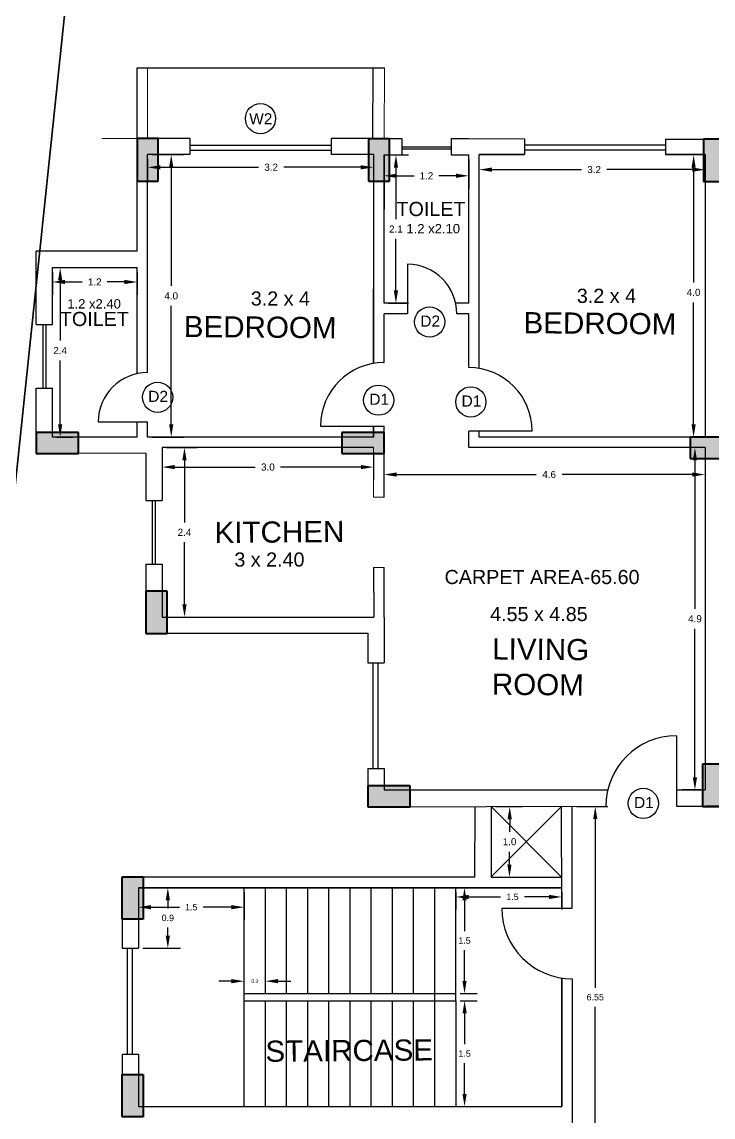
# Model space of a CAD drawing. Header units: metres. Extents: x 15463 to 32022, y 1223 to 33962.
# Drawn here: x 29556.87 to 29566.66, y 4119.03 to 4134.55 of the extents above; entities that cross this region are included whole.
import ezdxf

# ---------------------------------------------------------------- set-up
doc = ezdxf.new("R2010")
doc.units = ezdxf.units.M
doc.header["$LTSCALE"] = 0.1
doc.layers.add('COLUMN', color=7, linetype='Continuous', lineweight=40)
doc.layers.add('text', color=7, linetype='Continuous', lineweight=5)
doc.layers.add('window', color=150, linetype='Continuous')
doc.styles.get("Standard").update_dxf_attribs({"font": 'arial.ttf'})
doc.dimstyles.get("Standard").update_dxf_attribs({"dimtxt": 0.1, "dimasz": 0.18, "dimexe": 0.18, "dimexo": 0.0625, "dimgap": 0.09, "dimtad": 0, "dimtih": 1, "dimtoh": 1, "dimdec": 1, "dimzin": 0, "dimdsep": 46, "dimtxsty": 'Standard', "dimcen": 0.09, "dimadec": 0, "dimazin": 0, "dimtfac": 1, "dimtdec": 1, "dimtofl": 0, "dimtmove": 0, "dimatfit": 3, "dimfxl": 1, "dimtolj": 1, "dimtzin": 0, "dimarcsym": 0})

# ---------------------------------------------------------------- blocks, each defined once
blk = doc.blocks.new('*D51')
at = {"color": 0, "lineweight": -2, "transparency": 16777216}
for p, q in [((29563.079, 4122.284), (29563.319, 4122.284)), ((29563.139, 4122.104), (29563.139, 4121.67)), ((29563.139, 4120.964), (29563.139, 4121.398)), ((29563.079, 4120.784), (29563.319, 4120.784))]:
    blk.add_line(p, q, dxfattribs=at)
at = {"color": 0, "transparency": 16777216}
for points in [[(29563.109, 4122.104), (29563.169, 4122.104), (29563.139, 4122.284)], [(29563.109, 4120.964), (29563.169, 4120.964), (29563.139, 4120.784)]]:
    blk.add_solid(points, dxfattribs=at)
at = {"layer": 'Defpoints', "color": 0, "transparency": 16777216}
for p in [(29563.016, 4122.284), (29563.016, 4120.784), (29563.139, 4120.784)]:
    blk.add_point(p, dxfattribs=at)
at = {"color": 0, "transparency": 16777216, "insert": (29563.139, 4121.534), "char_height": 0.09, "attachment_point": 5}
blk.add_mtext('\\A1;1.5', dxfattribs=at)
blk = doc.blocks.new('*D52')
at = {"color": 0, "lineweight": -2, "transparency": 16777216}
for p, q in [((29563.079, 4120.684), (29563.32, 4120.684)), ((29563.14, 4120.504), (29563.14, 4120.07)), ((29563.14, 4119.364), (29563.14, 4119.798)), ((29563.079, 4119.184), (29563.32, 4119.184))]:
    blk.add_line(p, q, dxfattribs=at)
at = {"color": 0, "transparency": 16777216}
for points in [[(29563.11, 4120.504), (29563.17, 4120.504), (29563.14, 4120.684)], [(29563.11, 4119.364), (29563.17, 4119.364), (29563.14, 4119.184)]]:
    blk.add_solid(points, dxfattribs=at)
at = {"layer": 'Defpoints', "color": 0, "transparency": 16777216}
for p in [(29563.016, 4120.684), (29563.016, 4119.184), (29563.14, 4119.184)]:
    blk.add_point(p, dxfattribs=at)
at = {"color": 0, "transparency": 16777216, "insert": (29563.14, 4119.934), "char_height": 0.09, "attachment_point": 5}
blk.add_mtext('\\A1;1.5', dxfattribs=at)
blk = doc.blocks.new('*D53')
at = {"color": 0, "lineweight": -2, "transparency": 16777216}
for p, q in [((29560.016, 4120.846), (29560.016, 4121.14)), ((29560.316, 4120.846), (29560.316, 4121.14)), ((29559.836, 4120.96), (29559.656, 4120.96)), ((29560.496, 4120.96), (29560.676, 4120.96))]:
    blk.add_line(p, q, dxfattribs=at)
at = {"color": 0, "transparency": 16777216}
for points in [[(29559.836, 4120.99), (29559.836, 4120.93), (29560.016, 4120.96)], [(29560.496, 4120.99), (29560.496, 4120.93), (29560.316, 4120.96)]]:
    blk.add_solid(points, dxfattribs=at)
at = {"layer": 'Defpoints', "color": 0, "transparency": 16777216}
for p in [(29560.316, 4120.96), (29560.016, 4120.784), (29560.316, 4120.784)]:
    blk.add_point(p, dxfattribs=at)
at = {"color": 0, "transparency": 16777216, "insert": (29560.166, 4120.96), "char_height": 0.05, "attachment_point": 5}
blk.add_mtext('\\A1;0.3', dxfattribs=at)
blk = doc.blocks.new('*D54')
at = {"color": 0, "lineweight": -2, "transparency": 16777216}
for p, q in [((29558.579, 4122.284), (29559.114, 4122.284)), ((29558.934, 4122.104), (29558.934, 4121.991)), ((29558.934, 4121.607), (29558.934, 4121.72)), ((29558.579, 4121.427), (29559.114, 4121.427))]:
    blk.add_line(p, q, dxfattribs=at)
at = {"color": 0, "transparency": 16777216}
for points in [[(29558.904, 4122.104), (29558.964, 4122.104), (29558.934, 4122.284)], [(29558.904, 4121.607), (29558.964, 4121.607), (29558.934, 4121.427)]]:
    blk.add_solid(points, dxfattribs=at)
at = {"layer": 'Defpoints', "color": 0, "transparency": 16777216}
for p in [(29558.516, 4122.284), (29558.516, 4121.427), (29558.934, 4121.427)]:
    blk.add_point(p, dxfattribs=at)
at = {"color": 0, "transparency": 16777216, "insert": (29558.934, 4121.855), "char_height": 0.09, "attachment_point": 5}
blk.add_mtext('\\A1;0.9', dxfattribs=at)
blk = doc.blocks.new('*D55')
at = {"color": 0, "lineweight": -2, "transparency": 16777216}
for p, q in [((29558.516, 4122.221), (29558.516, 4121.828)), ((29560.016, 4122.221), (29560.016, 4121.828)), ((29558.696, 4122.008), (29559.098, 4122.008)), ((29559.836, 4122.008), (29559.434, 4122.008))]:
    blk.add_line(p, q, dxfattribs=at)
at = {"color": 0, "transparency": 16777216}
for points in [[(29558.696, 4122.038), (29558.696, 4121.978), (29558.516, 4122.008)], [(29559.836, 4122.038), (29559.836, 4121.978), (29560.016, 4122.008)]]:
    blk.add_solid(points, dxfattribs=at)
at = {"layer": 'Defpoints', "color": 0, "transparency": 16777216}
for p in [(29558.516, 4122.284), (29560.016, 4122.284), (29560.016, 4122.008)]:
    blk.add_point(p, dxfattribs=at)
at = {"color": 0, "transparency": 16777216, "insert": (29559.266, 4122.008), "char_height": 0.09, "attachment_point": 5}
blk.add_mtext('\\A1;1.5', dxfattribs=at)
blk = doc.blocks.new('*D56')
at = {"color": 0, "lineweight": -2, "transparency": 16777216}
for p, q in [((29563.016, 4122.221), (29563.016, 4121.973)), ((29564.516, 4122.221), (29564.516, 4121.973)), ((29563.196, 4122.153), (29563.651, 4122.153)), ((29564.336, 4122.153), (29563.987, 4122.153))]:
    blk.add_line(p, q, dxfattribs=at)
at = {"color": 0, "transparency": 16777216}
for points in [[(29563.196, 4122.183), (29563.196, 4122.123), (29563.016, 4122.153)], [(29564.336, 4122.183), (29564.336, 4122.123), (29564.516, 4122.153)]]:
    blk.add_solid(points, dxfattribs=at)
at = {"layer": 'Defpoints', "color": 0, "transparency": 16777216}
for p in [(29563.016, 4122.284), (29564.516, 4122.284), (29564.516, 4122.153)]:
    blk.add_point(p, dxfattribs=at)
at = {"color": 0, "transparency": 16777216, "insert": (29563.819, 4122.153), "char_height": 0.09, "attachment_point": 5}
blk.add_mtext('\\A1;1.5', dxfattribs=at)
blk = doc.blocks.new('*D57')
at = {"color": 0, "lineweight": -2, "transparency": 16777216}
for p, q in [((29563.579, 4123.434), (29563.96, 4123.432)), ((29563.779, 4123.253), (29563.778, 4123.076)), ((29563.776, 4122.613), (29563.777, 4122.794)), ((29563.575, 4122.433), (29563.956, 4122.432))]:
    blk.add_line(p, q, dxfattribs=at)
at = {"color": 0, "transparency": 16777216}
for points in [[(29563.749, 4123.253), (29563.809, 4123.253), (29563.78, 4123.433)], [(29563.746, 4122.613), (29563.806, 4122.612), (29563.776, 4122.433)]]:
    blk.add_solid(points, dxfattribs=at)
at = {"layer": 'Defpoints', "color": 0, "transparency": 16777216}
for p in [(29563.516, 4123.434), (29563.512, 4122.434), (29563.776, 4122.433)]:
    blk.add_point(p, dxfattribs=at)
at = {"color": 0, "transparency": 16777216, "insert": (29563.778, 4122.935), "char_height": 0.1, "attachment_point": 5}
blk.add_mtext('\\A1;1.0', dxfattribs=at)
blk = doc.blocks.new('*D26')
at = {"color": 0, "lineweight": -2, "transparency": 16777216}
for p, q in [((29564.725, 4123.435), (29565.172, 4123.435)), ((29564.992, 4123.255), (29564.992, 4120.868)), ((29564.992, 4118.208), (29564.992, 4120.596)), ((29564.725, 4118.028), (29565.172, 4118.028))]:
    blk.add_line(p, q, dxfattribs=at)
at = {"color": 0, "transparency": 16777216}
for points in [[(29564.962, 4123.255), (29565.022, 4123.255), (29564.992, 4123.435)], [(29564.962, 4118.208), (29565.022, 4118.208), (29564.992, 4118.028)]]:
    blk.add_solid(points, dxfattribs=at)
at = {"layer": 'Defpoints', "color": 0, "transparency": 16777216}
for p in [(29564.662, 4123.435), (29564.663, 4118.028), (29564.992, 4118.028)]:
    blk.add_point(p, dxfattribs=at)
at = {"color": 0, "transparency": 16777216, "insert": (29564.992, 4120.732), "char_height": 0.09, "attachment_point": 5}
blk.add_mtext('\\A1;6.55', dxfattribs=at)
blk = doc.blocks.new('*D27')
at = {"color": 0, "lineweight": -2, "transparency": 16777216}
for p, q in [((29558.648, 4132.605), (29558.648, 4132.308)), ((29561.848, 4132.605), (29561.848, 4132.308)), ((29558.828, 4132.488), (29560.219, 4132.488)), ((29561.668, 4132.488), (29560.58, 4132.488))]:
    blk.add_line(p, q, dxfattribs=at)
at = {"color": 0, "transparency": 16777216}
for points in [[(29558.828, 4132.518), (29558.828, 4132.458), (29558.648, 4132.488)], [(29561.668, 4132.518), (29561.668, 4132.458), (29561.848, 4132.488)]]:
    blk.add_solid(points, dxfattribs=at)
at = {"layer": 'Defpoints', "color": 0, "transparency": 16777216}
for p in [(29558.648, 4132.668), (29561.848, 4132.668), (29561.848, 4132.488)]:
    blk.add_point(p, dxfattribs=at)
at = {"color": 0, "transparency": 16777216, "insert": (29560.399, 4132.488), "char_height": 0.1, "attachment_point": 5}
blk.add_mtext('\\A1;3.2', dxfattribs=at)
blk = doc.blocks.new('*D58')
at = {"color": 0, "lineweight": -2, "transparency": 16777216}
for p, q in [((29561.999, 4132.602), (29561.999, 4132.188)), ((29563.199, 4132.601), (29563.199, 4132.188)), ((29562.179, 4132.368), (29562.423, 4132.368)), ((29563.019, 4132.368), (29562.775, 4132.368))]:
    blk.add_line(p, q, dxfattribs=at)
at = {"color": 0, "transparency": 16777216}
for points in [[(29562.179, 4132.398), (29562.179, 4132.338), (29561.999, 4132.368)], [(29563.019, 4132.398), (29563.019, 4132.338), (29563.199, 4132.368)]]:
    blk.add_solid(points, dxfattribs=at)
at = {"layer": 'Defpoints', "color": 0, "transparency": 16777216}
for p in [(29561.999, 4132.664), (29563.199, 4132.664), (29563.199, 4132.368)]:
    blk.add_point(p, dxfattribs=at)
at = {"color": 0, "transparency": 16777216, "insert": (29562.599, 4132.368), "char_height": 0.1, "attachment_point": 5}
blk.add_mtext('\\A1;1.2', dxfattribs=at)
blk = doc.blocks.new('*D28')
at = {"color": 0, "lineweight": -2, "transparency": 16777216}
for p, q in [((29563.348, 4132.306), (29563.348, 4132.635)), ((29566.548, 4132.306), (29566.548, 4132.635)), ((29563.528, 4132.455), (29564.795, 4132.455)), ((29566.368, 4132.455), (29565.156, 4132.455))]:
    blk.add_line(p, q, dxfattribs=at)
at = {"color": 0, "transparency": 16777216}
for points in [[(29563.528, 4132.485), (29563.528, 4132.425), (29563.348, 4132.455)], [(29566.368, 4132.485), (29566.368, 4132.425), (29566.548, 4132.455)]]:
    blk.add_solid(points, dxfattribs=at)
at = {"layer": 'Defpoints', "color": 0, "transparency": 16777216}
for p in [(29566.548, 4132.455), (29563.348, 4132.243), (29566.548, 4132.243)]:
    blk.add_point(p, dxfattribs=at)
at = {"color": 0, "transparency": 16777216, "insert": (29564.976, 4132.455), "char_height": 0.1, "attachment_point": 5}
blk.add_mtext('\\A1;3.2', dxfattribs=at)
blk = doc.blocks.new('*D59')
at = {"color": 0, "lineweight": -2, "transparency": 16777216}
for p, q in [((29558.711, 4132.668), (29559.162, 4132.668)), ((29558.982, 4132.488), (29558.982, 4130.807)), ((29558.982, 4128.848), (29558.982, 4130.525)), ((29558.711, 4128.668), (29559.162, 4128.668))]:
    blk.add_line(p, q, dxfattribs=at)
at = {"color": 0, "transparency": 16777216}
for points in [[(29558.952, 4132.488), (29559.012, 4132.488), (29558.982, 4132.668)], [(29558.952, 4128.848), (29559.012, 4128.848), (29558.982, 4128.668)]]:
    blk.add_solid(points, dxfattribs=at)
at = {"layer": 'Defpoints', "color": 0, "transparency": 16777216}
for p in [(29558.648, 4132.668), (29558.648, 4128.668), (29558.982, 4128.668)]:
    blk.add_point(p, dxfattribs=at)
at = {"color": 0, "transparency": 16777216, "insert": (29558.982, 4130.666), "char_height": 0.1, "attachment_point": 5}
blk.add_mtext('\\A1;4.0', dxfattribs=at)
blk = doc.blocks.new('*D60')
at = {"color": 0, "lineweight": -2, "transparency": 16777216}
for p, q in [((29557.298, 4131.005), (29557.298, 4130.684)), ((29558.498, 4131.005), (29558.498, 4130.684)), ((29557.478, 4130.864), (29557.722, 4130.864)), ((29558.318, 4130.864), (29558.074, 4130.864))]:
    blk.add_line(p, q, dxfattribs=at)
at = {"color": 0, "transparency": 16777216}
for points in [[(29557.478, 4130.894), (29557.478, 4130.834), (29557.298, 4130.864)], [(29558.318, 4130.894), (29558.318, 4130.834), (29558.498, 4130.864)]]:
    blk.add_solid(points, dxfattribs=at)
at = {"layer": 'Defpoints', "color": 0, "transparency": 16777216}
for p in [(29557.298, 4131.068), (29558.498, 4131.068), (29558.498, 4130.864)]:
    blk.add_point(p, dxfattribs=at)
at = {"color": 0, "transparency": 16777216, "insert": (29557.898, 4130.864), "char_height": 0.1, "attachment_point": 5}
blk.add_mtext('\\A1;1.2', dxfattribs=at)
blk = doc.blocks.new('*D61')
at = {"color": 0, "lineweight": -2, "transparency": 16777216}
for p, q in [((29557.361, 4131.068), (29557.588, 4131.068)), ((29557.408, 4130.888), (29557.408, 4130.033)), ((29557.408, 4128.848), (29557.408, 4129.753)), ((29557.361, 4128.668), (29557.588, 4128.668))]:
    blk.add_line(p, q, dxfattribs=at)
at = {"color": 0, "transparency": 16777216}
for points in [[(29557.378, 4130.888), (29557.438, 4130.888), (29557.408, 4131.068)], [(29557.378, 4128.848), (29557.438, 4128.848), (29557.408, 4128.668)]]:
    blk.add_solid(points, dxfattribs=at)
at = {"layer": 'Defpoints', "color": 0, "transparency": 16777216}
for p in [(29557.298, 4131.068), (29557.298, 4128.668), (29557.408, 4128.668)]:
    blk.add_point(p, dxfattribs=at)
at = {"color": 0, "transparency": 16777216, "insert": (29557.408, 4129.893), "char_height": 0.1, "attachment_point": 5}
blk.add_mtext('\\A1;2.4', dxfattribs=at)
blk = doc.blocks.new('*D62')
at = {"color": 0, "lineweight": -2, "transparency": 16777216}
for p, q in [((29562.062, 4132.664), (29562.347, 4132.664)), ((29562.167, 4132.484), (29562.167, 4131.755)), ((29562.167, 4130.744), (29562.167, 4131.474)), ((29562.061, 4130.564), (29562.347, 4130.564))]:
    blk.add_line(p, q, dxfattribs=at)
at = {"color": 0, "transparency": 16777216}
for points in [[(29562.137, 4132.484), (29562.197, 4132.484), (29562.167, 4132.664)], [(29562.137, 4130.744), (29562.197, 4130.744), (29562.167, 4130.564)]]:
    blk.add_solid(points, dxfattribs=at)
at = {"layer": 'Defpoints', "color": 0, "transparency": 16777216}
for p in [(29561.999, 4132.664), (29561.998, 4130.564), (29562.167, 4130.564)]:
    blk.add_point(p, dxfattribs=at)
at = {"color": 0, "transparency": 16777216, "insert": (29562.167, 4131.614), "char_height": 0.1, "attachment_point": 5}
blk.add_mtext('\\A1;2.1', dxfattribs=at)
blk = doc.blocks.new('*D29')
at = {"color": 0, "lineweight": -2, "transparency": 16777216}
for p, q in [((29566.323, 4132.664), (29566.206, 4132.664)), ((29566.386, 4132.484), (29566.386, 4130.857)), ((29566.386, 4128.848), (29566.386, 4130.575)), ((29566.323, 4128.668), (29566.206, 4128.668))]:
    blk.add_line(p, q, dxfattribs=at)
at = {"color": 0, "transparency": 16777216}
for points in [[(29566.356, 4132.484), (29566.416, 4132.484), (29566.386, 4132.664)], [(29566.356, 4128.848), (29566.416, 4128.848), (29566.386, 4128.668)]]:
    blk.add_solid(points, dxfattribs=at)
at = {"layer": 'Defpoints', "color": 0, "transparency": 16777216}
for p in [(29566.386, 4132.664), (29566.386, 4128.668), (29566.386, 4128.668)]:
    blk.add_point(p, dxfattribs=at)
at = {"color": 0, "transparency": 16777216, "insert": (29566.386, 4130.716), "char_height": 0.1, "attachment_point": 5}
blk.add_mtext('\\A1;4.0', dxfattribs=at)
blk = doc.blocks.new('*D63')
at = {"color": 0, "lineweight": -2, "transparency": 16777216}
for p, q in [((29558.915, 4128.518), (29559.35, 4128.518)), ((29559.17, 4128.338), (29559.17, 4127.458)), ((29559.17, 4126.298), (29559.17, 4127.177)), ((29558.915, 4126.118), (29559.35, 4126.118))]:
    blk.add_line(p, q, dxfattribs=at)
at = {"color": 0, "transparency": 16777216}
for points in [[(29559.14, 4128.338), (29559.2, 4128.338), (29559.17, 4128.518)], [(29559.14, 4126.298), (29559.2, 4126.298), (29559.17, 4126.118)]]:
    blk.add_solid(points, dxfattribs=at)
at = {"layer": 'Defpoints', "color": 0, "transparency": 16777216}
for p in [(29558.853, 4128.518), (29558.853, 4126.118), (29559.17, 4126.118)]:
    blk.add_point(p, dxfattribs=at)
at = {"color": 0, "transparency": 16777216, "insert": (29559.17, 4127.318), "char_height": 0.1, "attachment_point": 5}
blk.add_mtext('\\A1;2.4', dxfattribs=at)
blk = doc.blocks.new('*D30')
at = {"color": 0, "lineweight": -2, "transparency": 16777216}
for p, q in [((29558.853, 4128.455), (29558.853, 4128.062)), ((29561.85, 4128.455), (29561.85, 4128.062)), ((29559.033, 4128.242), (29560.171, 4128.242)), ((29561.67, 4128.242), (29560.532, 4128.242))]:
    blk.add_line(p, q, dxfattribs=at)
at = {"color": 0, "transparency": 16777216}
for points in [[(29559.033, 4128.272), (29559.033, 4128.212), (29558.853, 4128.242)], [(29561.67, 4128.272), (29561.67, 4128.212), (29561.85, 4128.242)]]:
    blk.add_solid(points, dxfattribs=at)
at = {"layer": 'Defpoints', "color": 0, "transparency": 16777216}
for p in [(29558.853, 4128.518), (29561.85, 4128.517), (29561.85, 4128.242)]:
    blk.add_point(p, dxfattribs=at)
at = {"color": 0, "transparency": 16777216, "insert": (29560.352, 4128.242), "char_height": 0.1, "attachment_point": 5}
blk.add_mtext('\\A1;3.0', dxfattribs=at)
blk = doc.blocks.new('*D64')
at = {"color": 0, "lineweight": -2, "transparency": 16777216}
for p, q in [((29566.486, 4128.518), (29566.225, 4128.518)), ((29566.405, 4128.338), (29566.405, 4126.234)), ((29566.405, 4123.848), (29566.405, 4125.951)), ((29566.486, 4123.668), (29566.225, 4123.668))]:
    blk.add_line(p, q, dxfattribs=at)
at = {"color": 0, "transparency": 16777216}
for points in [[(29566.375, 4128.338), (29566.435, 4128.338), (29566.405, 4128.518)], [(29566.375, 4123.848), (29566.435, 4123.848), (29566.405, 4123.668)]]:
    blk.add_solid(points, dxfattribs=at)
at = {"layer": 'Defpoints', "color": 0, "transparency": 16777216}
for p in [(29566.548, 4128.518), (29566.405, 4123.668), (29566.548, 4123.668)]:
    blk.add_point(p, dxfattribs=at)
at = {"color": 0, "transparency": 16777216, "insert": (29566.405, 4126.093), "char_height": 0.1, "attachment_point": 5}
blk.add_mtext('\\A1;4.9', dxfattribs=at)
blk = doc.blocks.new('*D31')
at = {"color": 0, "lineweight": -2, "transparency": 16777216}
for p, q in [((29561.998, 4128.017), (29561.998, 4128.316)), ((29566.548, 4128.356), (29566.548, 4127.956)), ((29562.178, 4128.136), (29564.155, 4128.136)), ((29566.368, 4128.136), (29564.521, 4128.136))]:
    blk.add_line(p, q, dxfattribs=at)
at = {"color": 0, "transparency": 16777216}
for points in [[(29562.178, 4128.166), (29562.178, 4128.106), (29561.998, 4128.136)], [(29566.368, 4128.166), (29566.368, 4128.106), (29566.548, 4128.136)]]:
    blk.add_solid(points, dxfattribs=at)
at = {"layer": 'Defpoints', "color": 0, "transparency": 16777216}
for p in [(29566.548, 4128.418), (29566.548, 4128.136), (29561.998, 4127.954)]:
    blk.add_point(p, dxfattribs=at)
at = {"color": 0, "transparency": 16777216, "insert": (29564.338, 4128.136), "char_height": 0.1, "attachment_point": 5}
blk.add_mtext('\\A1;4.6', dxfattribs=at)
blk = doc.blocks.new('ht')
h = blk.add_hatch(color=256)
h.dxf.hatch_style = 1
h.paths.add_polyline_path([(-0.879, 1.058), (-1.179, 1.058), (-1.179, 0.458), (-0.879, 0.458)])
for p, q in [((-1.179, 1.058), (-0.879, 1.058)), ((-1.179, 0.458), (-1.179, 1.058)), ((-0.879, 1.058), (-0.879, 0.458)), ((-0.879, 0.458), (-1.179, 0.458))]:
    blk.add_line(p, q)

msp = doc.modelspace()

# ---------------------------------------------------------------- linework, layer by layer
for p, q in [((29558.498, 4132.896), (29558.498, 4133.896)), ((29558.498, 4133.896), (29562.003, 4133.896)), ((29561.838, 4133.896), (29561.837, 4132.894)), ((29558.498, 4131.298), (29558.498, 4132.896)), ((29559.248, 4132.894), (29558.648, 4132.894)), ((29561.837, 4132.894), (29561.248, 4132.894)), ((29561.999, 4132.894), (29562.249, 4132.894)), ((29561.999, 4132.894), (29562.249, 4132.894)), ((29562.949, 4132.894), (29563.199, 4132.894)), ((29562.949, 4132.894), (29563.199, 4132.894)), ((29563.198, 4132.894), (29563.988, 4132.893)), ((29565.988, 4132.888), (29566.778, 4132.887)), ((29566.547, 4132.89), (29566.547, 4132.887)), ((29567.337, 4132.888), (29566.547, 4132.887)), ((29566.548, 4132.887), (29566.548, 4132.886)), ((29559.248, 4132.668), (29558.648, 4132.668)), ((29558.648, 4129.582), (29558.648, 4132.668)), ((29561.848, 4132.668), (29561.248, 4132.668)), ((29561.848, 4132.668), (29561.848, 4129.71)), ((29561.998, 4130.564), (29561.999, 4132.664)), ((29561.999, 4132.664), (29561.998, 4131.894)), ((29561.999, 4132.664), (29562.249, 4132.664)), ((29562.949, 4132.664), (29563.199, 4132.664)), ((29563.198, 4130.564), (29563.199, 4132.664)), ((29563.988, 4132.668), (29563.348, 4132.668)), ((29563.348, 4129.638), (29563.348, 4132.668)), ((29563.348, 4132.668), (29563.988, 4132.668)), ((29566.548, 4132.668), (29565.988, 4132.668)), ((29565.988, 4132.668), (29566.548, 4132.668)), ((29566.548, 4132.668), (29566.548, 4128.668)), ((29557.068, 4130.262), (29557.068, 4131.298)), ((29558.498, 4131.298), (29557.068, 4131.298)), ((29557.298, 4130.262), (29557.298, 4131.068)), ((29557.298, 4131.068), (29558.498, 4131.068)), ((29558.498, 4129.566), (29558.498, 4131.068)), ((29562.33, 4131.114), (29562.33, 4130.414)), ((29557.298, 4130.262), (29557.298, 4130.768)), ((29561.848, 4129.71), (29561.848, 4130.768)), ((29562.33, 4130.564), (29561.999, 4130.564)), ((29563.199, 4130.564), (29563.014, 4130.564)), ((29561.998, 4129.723), (29561.998, 4130.414)), ((29562.33, 4130.414), (29561.999, 4130.414)), ((29563.199, 4130.414), (29563.03, 4130.414)), ((29563.198, 4129.651), (29563.198, 4130.414)), ((29557.068, 4128.435), (29557.068, 4129.362)), ((29557.298, 4128.668), (29557.298, 4129.362)), ((29557.298, 4128.668), (29557.298, 4129.362)), ((29557.948, 4128.882), (29558.648, 4128.882)), ((29558.498, 4128.668), (29558.498, 4128.882)), ((29558.648, 4128.668), (29558.648, 4128.882)), ((29561.098, 4128.823), (29561.998, 4128.823)), ((29561.848, 4128.668), (29561.848, 4128.823)), ((29561.848, 4128.823), (29561.848, 4128.668)), ((29561.998, 4127.818), (29561.998, 4128.823)), ((29563.198, 4128.518), (29563.198, 4128.751)), ((29564.098, 4128.751), (29563.198, 4128.751)), ((29563.348, 4128.668), (29563.348, 4128.751)), ((29558.498, 4128.668), (29557.298, 4128.668)), ((29558.498, 4128.668), (29558.348, 4128.668)), ((29561.848, 4128.668), (29558.648, 4128.668)), ((29566.548, 4128.668), (29563.348, 4128.668)), ((29558.623, 4128.438), (29557.068, 4128.435)), ((29558.623, 4128.438), (29558.623, 4127.767)), ((29561.85, 4128.518), (29558.853, 4128.518)), ((29558.853, 4128.518), (29558.853, 4127.767)), ((29566.548, 4128.518), (29563.198, 4128.518)), ((29566.548, 4128.518), (29566.548, 4123.668)), ((29558.623, 4126.867), (29558.623, 4125.888)), ((29558.853, 4126.868), (29558.853, 4126.118)), ((29561.851, 4126.818), (29561.853, 4126.118)), ((29561.998, 4126.118), (29561.998, 4126.818)), ((29558.853, 4126.118), (29561.853, 4126.118)), ((29561.998, 4126.118), (29561.998, 4125.471)), ((29558.623, 4125.888), (29561.768, 4125.888)), ((29561.768, 4125.888), (29561.768, 4125.471)), ((29566.142, 4124.437), (29566.142, 4123.437)), ((29561.768, 4123.971), (29561.768, 4123.431)), ((29561.998, 4123.971), (29561.998, 4123.668)), ((29561.998, 4123.668), (29565.169, 4123.668)), ((29566.142, 4123.668), (29566.548, 4123.668)), ((29561.768, 4123.431), (29565.142, 4123.437)), ((29563.286, 4123.435), (29563.282, 4122.433)), ((29564.512, 4123.435), (29563.512, 4122.434)), ((29563.516, 4123.434), (29563.517, 4122.434)), ((29563.516, 4123.434), (29564.512, 4122.434)), ((29564.511, 4123.435), (29564.512, 4121.994)), ((29564.662, 4123.435), (29564.662, 4121.994)), ((29566.142, 4123.437), (29566.777, 4123.438)), ((29567.183, 4123.437), (29566.548, 4123.438)), ((29563.286, 4122.433), (29558.286, 4122.433)), ((29563.516, 4122.434), (29564.516, 4122.434)), ((29564.516, 4122.284), (29558.516, 4122.284)), ((29563.016, 4120.784), (29563.016, 4122.284)), ((29563.366, 4122.284), (29564.516, 4122.284)), ((29564.516, 4121.005), (29564.516, 4119.184)), ((29564.664, 4120.994), (29564.664, 4118.028)), ((29563.016, 4120.684), (29563.016, 4120.784)), ((29563.016, 4120.684), (29563.016, 4119.184))]:
    msp.add_line(p, q)
at = {"color": 7}
for p, q in [((29558.286, 4122.433), (29558.286, 4121.427)), ((29558.516, 4122.284), (29564.516, 4122.284)), ((29558.516, 4122.284), (29558.516, 4121.427)), ((29560.016, 4120.784), (29560.016, 4122.284)), ((29560.316, 4120.784), (29560.316, 4122.284)), ((29560.616, 4120.784), (29560.616, 4122.284)), ((29560.916, 4120.784), (29560.916, 4122.284)), ((29561.216, 4120.784), (29561.216, 4122.284)), ((29561.516, 4120.784), (29561.516, 4122.284)), ((29561.816, 4120.784), (29561.816, 4122.284)), ((29562.116, 4120.784), (29562.116, 4122.284)), ((29562.416, 4120.784), (29562.416, 4122.284)), ((29562.716, 4120.684), (29562.716, 4122.284)), ((29563.666, 4121.994), (29564.666, 4121.994)), ((29564.516, 4120.222), (29564.516, 4121.005)), ((29560.016, 4119.184), (29560.016, 4120.784)), ((29560.016, 4120.784), (29563.016, 4120.784)), ((29560.016, 4120.684), (29563.016, 4120.684)), ((29560.316, 4119.184), (29560.316, 4120.684)), ((29560.616, 4119.184), (29560.616, 4120.684)), ((29560.916, 4119.184), (29560.916, 4120.684)), ((29561.216, 4119.184), (29561.216, 4120.684)), ((29561.516, 4119.184), (29561.516, 4120.684)), ((29561.816, 4119.184), (29561.816, 4120.684)), ((29562.116, 4119.184), (29562.116, 4120.684)), ((29562.416, 4119.184), (29562.416, 4120.684)), ((29562.716, 4119.184), (29562.716, 4120.684)), ((29564.516, 4119.184), (29564.516, 4120.222)), ((29558.286, 4119.927), (29558.286, 4119.032)), ((29558.516, 4119.927), (29558.516, 4119.184)), ((29558.516, 4119.184), (29564.516, 4119.184))]:
    msp.add_line(p, q, dxfattribs=at)
at = {"color": 2, "true_color": 0xf1eb1f}
msp.add_lwpolyline([(29557.595, 4135.863), (29570.647, 4140.598, -0.410228), (29576.412, 4135.883), (29575.991, 4106.258, -0.344431), (29573.63, 4103.324), (29554.13, 4102.858), (29557.595, 4135.863)], format="xyb", dxfattribs=at)
at = {"color": 9, "true_color": 0xd19cc7}
msp.add_lwpolyline([(29557.595, 4135.863), (29554.13, 4102.858)], dxfattribs=at)
at = {"color": 251, "true_color": 0x636466}
for centre in [(29560.247, 4133.178), (29562.644, 4130.297), (29558.789, 4129.231), (29561.921, 4129.19), (29563.229, 4129.165), (29565.673, 4123.478)]:
    msp.add_circle(centre, 0.214, dxfattribs=at)
for centre, radius, start, end in [((29562.33, 4130.414), 0.7, 0, 90), ((29561.998, 4128.823), 0.9, 90, 180), ((29558.648, 4128.882), 0.7, 90, 180), ((29563.198, 4128.751), 0.9, 0, 90), ((29566.142, 4123.437), 1, 90, 180), ((29564.666, 4121.994), 1, 180, 270)]:
    msp.add_arc(centre, radius, start, end)
at = {"layer": 'text'}
for p, q in [((29558.648, 4132.894), (29558.648, 4133.896)), ((29562, 4132.894), (29562.003, 4133.896)), ((29561.85, 4127.818), (29561.85, 4128.518)), ((29561.85, 4127.818), (29561.998, 4127.818)), ((29561.85, 4126.818), (29561.998, 4126.818))]:
    msp.add_line(p, q, dxfattribs=at)
at = {"layer": 'text', "color": 52, "true_color": 0xc8c92d}
for p, q in [((29558.498, 4132.594), (29558.498, 4133.396)), ((29558.948, 4132.894), (29557.997, 4132.894))]:
    msp.add_line(p, q, dxfattribs=at)
at = {"layer": 'window', "color": 150, "true_color": 0x0080ff}
for p, q in [((29559.248, 4132.894), (29559.248, 4132.668)), ((29559.248, 4132.803), (29561.248, 4132.803)), ((29561.248, 4132.894), (29561.248, 4132.668)), ((29562.249, 4132.894), (29562.249, 4132.664)), ((29562.249, 4132.779), (29562.949, 4132.779)), ((29562.949, 4132.894), (29562.949, 4132.664)), ((29563.988, 4132.893), (29563.988, 4132.668)), ((29563.988, 4132.805), (29565.988, 4132.805)), ((29565.988, 4132.888), (29565.988, 4132.668)), ((29559.248, 4132.732), (29561.248, 4132.732)), ((29562.249, 4132.749), (29562.949, 4132.749)), ((29563.988, 4132.734), (29565.988, 4132.734)), ((29557.068, 4130.262), (29557.298, 4130.262)), ((29557.166, 4129.362), (29557.166, 4130.262)), ((29557.209, 4129.362), (29557.209, 4130.262)), ((29557.068, 4129.362), (29557.298, 4129.362)), ((29558.623, 4127.767), (29558.853, 4127.767)), ((29558.718, 4126.868), (29558.718, 4127.768)), ((29558.761, 4126.868), (29558.761, 4127.768)), ((29558.623, 4126.867), (29558.853, 4126.868)), ((29561.768, 4125.471), (29561.998, 4125.471)), ((29561.846, 4123.971), (29561.846, 4125.471)), ((29561.917, 4123.971), (29561.917, 4125.471)), ((29561.768, 4123.971), (29561.998, 4123.971)), ((29558.286, 4121.427), (29558.516, 4121.427)), ((29558.364, 4119.927), (29558.364, 4121.427)), ((29558.435, 4119.927), (29558.435, 4121.427)), ((29558.286, 4119.927), (29558.516, 4119.927))]:
    msp.add_line(p, q, dxfattribs=at)

# ---------------------------------------------------------------- block references
at = {"layer": 'COLUMN', "xscale": -1}
for p, rotation in [((29559.677, 4133.352), 180), ((29562.955, 4133.349), 180), ((29567.704, 4133.343), 180), ((29558.126, 4127.554), 90), ((29562.456, 4127.554), 90), ((29567.397, 4127.486), 90), ((29559.802, 4126.944), 180), ((29567.691, 4124.493), 180), ((29562.826, 4122.549), 90)]:
    msp.add_blockref('ht', p, dxfattribs=dict(at, rotation=rotation))
at = {"layer": 'COLUMN'}
for p in [(29559.465, 4121.38), (29559.465, 4118.58)]:
    msp.add_blockref('ht', p, dxfattribs=at)

# ---------------------------------------------------------------- texts
at = {"color": 251, "true_color": 0x636466}
for s, p in [('W2', (29560.087, 4133.097)), ('D2', (29562.512, 4130.231)), ('D2', (29558.656, 4129.165)), ('D1', (29561.789, 4129.124)), ('D1', (29563.097, 4129.099)), ('D1', (29565.541, 4123.412))]:
    msp.add_text(s, height=0.1573, dxfattribs=at).set_placement(p)
for s, p in [('1.2 x2.10', (29562.316, 4131.553)), ('1.2 x2.40', (29557.509, 4130.488))]:
    msp.add_text(s, height=0.1322).set_placement(p)
at = {"char_height": 0.2}
for s, insert, attachment_point in [('TOILET', (29562.175, 4131.998), 1), ('3.2 x 4', (29564.731, 4130.565), 7), ('3.2 x 4', (29560.11, 4130.527), 7), ('TOILET', (29557.404, 4130.44), 1), ('3 x 2.40', (29559.877, 4126.83), 7), ('4.55 x 4.85', (29563.502, 4126.057), 7)]:
    msp.add_mtext(s, dxfattribs=dict(at, insert=insert, attachment_point=attachment_point))
at = {"char_height": 0.3}
for s, insert, attachment_point, rotation in [('BEDROOM', (29566.142, 4130.419), 3, 359.5), ('BEDROOM', (29561.327, 4130.365), 3, 359.5), ('KITCHEN', (29559.595, 4127.465), 1, 0.5), ('LIVING ROOM', (29563.526, 4125.013), 7, 359.5), ('STAIRCASE', (29560.316, 4120.117), 1, 0.5)]:
    msp.add_mtext_dynamic_manual_height_columns(s, width=0.01982, gutter_width=1, heights=[0], dxfattribs=dict(at, insert=insert, attachment_point=attachment_point, rotation=rotation))
at = {"color": 7, "insert": (29562.856, 4126.582), "char_height": 0.2, "attachment_point": 7}
msp.add_mtext('CARPET AREA-65.60', dxfattribs=at)

# ---------------------------------------------------------------- dimensions: what is measured, and where the dimension line sits
for base, p1, p2, override, picture, middle in [((29561.848, 4132.488), (29558.648, 4132.668), (29561.848, 4132.668), {"dimtxt": 0.1}, '*D27', (29560.399, 4132.488)), ((29566.548, 4132.455), (29563.348, 4132.243), (29566.548, 4132.243), {"dimtxt": 0.1}, '*D28', (29564.976, 4132.455)), ((29560.016, 4122.008), (29558.516, 4122.284), (29560.016, 4122.284), {"dimtxt": 0.09}, '*D55', (29559.266, 4122.008)), ((29564.516, 4122.153), (29563.016, 4122.284), (29564.516, 4122.284), {"dimtxt": 0.09}, '*D56', (29563.819, 4122.153)), ((29560.316, 4120.96), (29560.016, 4120.784), (29560.316, 4120.784), {"dimtxt": 0.05}, '*D53', (29560.166, 4120.96))]:
    dim = msp.add_linear_dim(base=base, p1=p1, p2=p2, dimstyle='Standard', override=override)
    dim.commit()
    dim.dimension.update_dxf_attribs({"geometry": picture, "text_midpoint": middle, "dimtype": 160})
for base, p1, p2, angle, picture, middle, dimtype in [((29558.982, 4128.668), (29558.648, 4132.668), (29558.648, 4128.668), 90, '*D59', (29558.982, 4130.666), 160), ((29566.386, 4128.668), (29566.386, 4132.664), (29566.386, 4128.668), 90, '*D29', (29566.386, 4130.716), 160), ((29557.408, 4128.668), (29557.298, 4131.068), (29557.298, 4128.668), 90, '*D61', (29557.408, 4129.893), 160), ((29559.17, 4126.118), (29558.853, 4128.518), (29558.853, 4126.118), 90, '*D63', (29559.17, 4127.318), 160), ((29566.405389361, 4123.667551252), (29566.548002402, 4128.517551252), (29566.548002402, 4123.667551252), 90, '*D64', (29566.405389361, 4126.092551252), 160), ((29563.776, 4122.433), (29563.516, 4123.434), (29563.512, 4122.434), 269.7592, '*D57', (29563.778, 4122.935), 161)]:
    dim = msp.add_linear_dim(base=base, p1=p1, p2=p2, angle=angle, dimstyle='Standard', override={"dimtxt": 0.1})
    dim.commit()
    dim.dimension.update_dxf_attribs({"geometry": picture, "text_midpoint": middle, "dimtype": dimtype})
for base, p1, p2, override, picture, middle in [((29562.167, 4130.564), (29561.999, 4132.664), (29561.998, 4130.564), {"dimtxt": 0.1}, '*D62', (29562.167, 4131.614)), ((29558.934, 4121.427), (29558.516, 4122.284), (29558.516, 4121.427), {"dimtxt": 0.09}, '*D54', (29558.934, 4121.855)), ((29563.139, 4120.784), (29563.016, 4122.284), (29563.016, 4120.784), {"dimtxt": 0.09}, '*D51', (29563.139, 4121.534)), ((29563.14, 4119.184), (29563.016, 4120.684), (29563.016, 4119.184), {"dimtxt": 0.09}, '*D52', (29563.14, 4119.934))]:
    dim = msp.add_linear_dim(base=base, p1=p1, p2=p2, angle=90, dimstyle='Standard', override=override)
    dim.commit()
    dim.dimension.update_dxf_attribs({"geometry": picture, "text_midpoint": middle})
for base, p1, p2, picture, middle in [((29563.199, 4132.368), (29561.999, 4132.664), (29563.199, 4132.664), '*D58', (29562.599, 4132.368)), ((29558.498, 4130.864), (29557.298, 4131.068), (29558.498, 4131.068), '*D60', (29557.898, 4130.864)), ((29561.85, 4128.242), (29558.853, 4128.518), (29561.85, 4128.517), '*D30', (29560.352, 4128.242))]:
    dim = msp.add_linear_dim(base=base, p1=p1, p2=p2, dimstyle='Standard', override={"dimtxt": 0.1})
    dim.commit()
    dim.dimension.update_dxf_attribs({"geometry": picture, "text_midpoint": middle})
dim = msp.add_linear_dim(base=(29566.548002402, 4128.135839416), p1=(29561.998002402, 4127.954111248), p2=(29566.548002402, 4128.4182458), dimstyle='Standard')
dim.commit()
dim.dimension.update_dxf_attribs({"geometry": '*D31', "text_midpoint": (29564.338083073, 4128.135839416), "dimtype": 160})
at = {"color": 0}
dim = msp.add_linear_dim(base=(29564.992, 4118.028), p1=(29564.662, 4123.435), p2=(29564.663, 4118.028), angle=90, text='6.55', dimstyle='Standard', override={"dimtxt": 0.09}, dxfattribs=at)
dim.commit()
dim.dimension.update_dxf_attribs({"geometry": '*D26', "text_midpoint": (29564.992, 4120.732)})

doc.saveas('drawing.dxf')
